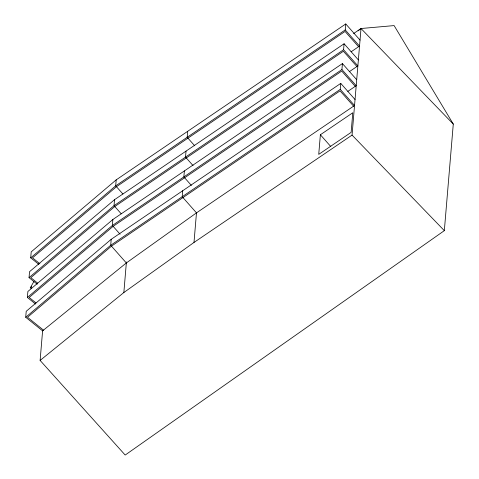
<?xml version="1.0" encoding="UTF-8"?>
<svg xmlns="http://www.w3.org/2000/svg" width="479" height="479" viewBox="0 0 479 479"><rect width="100%" height="100%" fill="white"/><g stroke="black" fill="none" stroke-linecap="round" stroke-linejoin="round"><path stroke-width="0.72" d="M340.761 83.388L340.264 89.363L354.544 105.512L196.48 212.868L126.33 262.959L42.595 330.839L25.716 317.272L26.219 311.296L111.206 239.308L340.761 83.388L355.047 99.536M35.53 304.009L27.381 297.459L27.884 291.483L112.87 219.496L342.425 63.575L356.711 79.724M37.194 284.197L29.045 277.652L29.548 271.677L114.529 199.683L344.09 43.763L358.37 59.911M38.859 264.384L30.71 257.84L31.213 251.864L116.193 179.87L345.754 23.95L360.034 40.098M353.598 33.554L361.01 28.518L394.109 25.591L453.284 124.079L444.332 230.65L125.187 455.05L40.116 360.424L42.619 330.6M111.206 239.308L110.703 245.284L25.716 317.272M112.87 219.496L112.367 225.471L27.381 297.459M114.529 199.683L114.032 205.659L29.045 277.652M116.193 179.87L115.69 185.846L30.71 257.84M40.116 360.424L123.851 292.537L126.414 261.983M182.703 190.744L182.2 196.719L196.48 212.868M184.361 170.931L183.864 176.907L191.384 185.415M186.026 151.119L185.529 157.094L193.049 165.602M187.69 131.312L187.187 137.287L194.713 145.79M123.851 292.537L193.995 242.452L196.51 212.502M320.379 134.761L318.733 154.37L351.137 132.366L352.784 112.757L320.379 134.761L330.767 146.514M347.826 91.393L356.208 85.699L341.928 69.551L342.425 63.575M349.484 71.581L357.873 65.886L343.587 49.738L344.09 43.763M351.149 51.768L359.531 46.074L345.251 29.926L345.754 23.95M444.332 230.65L352.059 135.096L361.01 28.518L453.284 124.079M33.943 281.436L30.291 287.813L31.566 288.58M42.595 330.839L43.415 330.049L27.513 317.266L111.517 246.11L340.06 90.872L353.58 106.164M358.094 30.848L361.01 28.518M31.47 286.897L30.291 287.813L31.5 286.939M345.251 29.926L115.69 185.846L122.899 193.995M343.587 49.738L114.032 205.659L121.235 213.808M341.928 69.551L112.367 225.471L120.067 234.183M340.264 89.363L110.703 245.284L126.33 262.959M193.995 242.452L352.059 135.096M39.889 263.767L32.5 257.834L116.505 186.672L345.054 31.44L358.573 46.726M37.655 283.119L30.842 277.646L114.84 206.485L343.389 51.253L356.909 66.539M35.991 302.932L29.177 297.459L113.182 226.298L341.725 71.066L355.244 86.352"/></g></svg>
